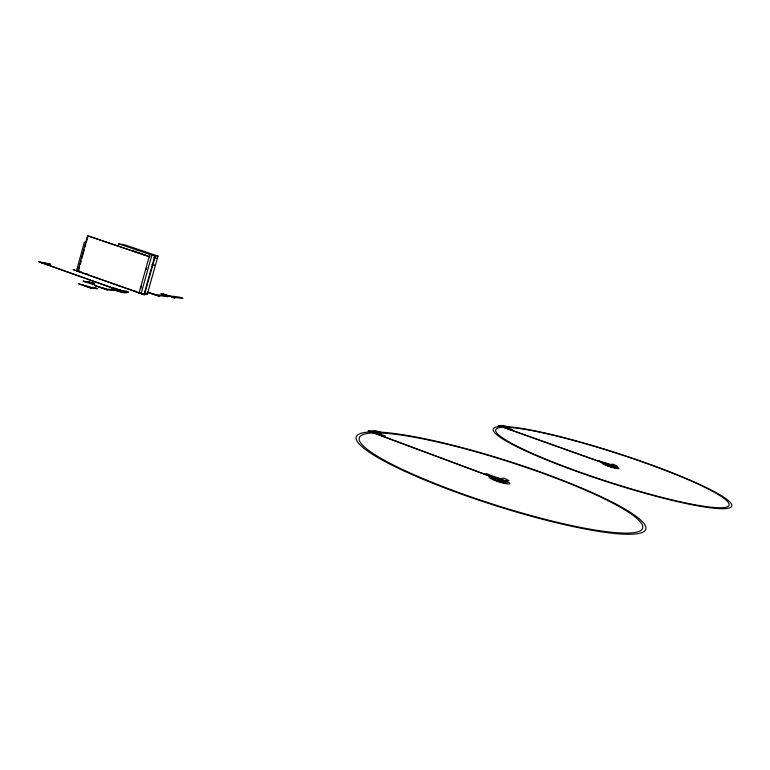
<?xml version="1.0" encoding="UTF-8"?>
<svg xmlns="http://www.w3.org/2000/svg" width="770" height="770" viewBox="0 0 770 770"><rect width="100%" height="100%" fill="white"/><g stroke="black" fill="none" stroke-linecap="round" stroke-linejoin="round"><path stroke-width="1.16" d="M149.765 256.805L87.559 235.745L77.78 271.233L81.466 272.099M78.299 271.3L79.666 266.728M80.195 264.428L81.245 261.011M81.764 258.701L84.296 249.547M84.921 247.257L85.865 243.821M88.175 235.841L86.182 242.675L84.411 242.069L76.538 270.674L78.579 270.934M118.137 246.063L118.744 243.869L124.721 244.822L157.985 256.102L147.243 294.313M118.85 243.878L118.243 246.073L117.627 245.977M139.043 292.956L149.823 254.504L150.323 254.581M140.804 288.519L141.43 286.267M146.165 269.413L146.762 267.151M143.932 294.689L154.751 256.179L155.251 256.256L144.433 294.746L73.083 269.567L141.353 293.659M503.619 481.308L508.989 480.586L504.052 478.18L498.739 478.863L501.79 479.999L498.748 480.422C493.637 477.708 506.968 482.646 498.748 480.422M613.796 466.716L498.498 425.646L503.156 425.464L508.854 427.129L504.687 427.311L500.914 426.464M610.013 465.821C615.663 467.438 606.49 464.002 610.013 465.821L612.034 465.532L609.455 464.618L612.997 464.166L617.376 466.091L613.796 466.562L498.96 425.627M485.976 474.676L487.15 474.532L485.629 473.974L486.707 473.848L499.797 478.728M598.858 461.22L599.647 461.124L598.367 460.672L610.158 464.531M483.522 474.041L484.089 473.974M381.121 435.531L385.077 435.936L376.934 432.904L373.026 432.952A148.697 22.648 17.7 0 0 508.787 509.134A148.697 22.648 17.7 0 0 621.092 507.719A148.697 22.648 17.7 0 0 376.934 432.904M509.567 429.41L512.502 429.756L505.515 427.273L502.82 427.292A122.603 14.861 17.9 0 0 628.599 488.103A122.603 14.861 17.9 0 0 705.368 487.603A122.603 14.861 17.9 0 0 505.515 427.273M370.919 431.941L372.892 431.903A151.988 23.158 17.7 0 1 379.466 432.086L381.862 432.23A151.988 23.158 17.7 0 1 628.176 510.991A151.988 23.158 17.7 0 1 506.14 508.951A151.988 23.158 17.7 0 1 369.051 432.018L372.892 431.903L375.702 432.952L381.853 432.682L379.052 431.643L374.952 430.661L368.07 430.94L503.984 481.442L368.637 430.921M159.015 296.363L159.506 296.421L147.551 292.196M140.169 292.629L139.024 292.504L140.862 293.149L139.014 292.947M169.621 296.161L160.882 293.505L168.447 296.036M88.637 287.287L95.182 287.556L97.607 288.769L90.773 288.057L78.309 283.581L91.322 288.124M104.768 289.106L111.073 289.347L113.508 290.54L106.886 289.857M118.541 290.656C126.328 292.331 110.052 288.509 122.007 291.041L120.139 290.377L126.155 291.05L128.58 292.225L122.17 291.57M156.195 295.362L168.014 296.691L164.174 295.333L154.048 294.631L146.964 292.128M134.875 290.752L133.374 290.8M162.345 293.88L169.891 295.978M82.862 285.054L90.061 286.979M99.041 286.892L106.106 288.788M148.466 292.523L155.232 294.323M109.956 287.21L110.582 287.287M111.737 287.701L113.325 287.653L121.333 290.511M87.761 274.062L85.691 273.6M75.806 270.53L79.397 270.992M46.922 264.611L50.416 265.265L45.324 263.446M40.261 262.387L50.377 264.1L38.5 261.762L122.69 291.628M151.902 264.755L155.405 265.255M149.669 256.795L87.559 235.745M153.856 257.777L157.359 258.306M152.373 255.284L151.873 255.207L141.074 293.678L147.465 294.39L145.405 293.659M152.152 255.207L157.985 256.102M118.744 243.869L155.251 256.256M133.008 250.866L145.386 255.082M141.574 293.736L144.433 294.746M39.183 261.848L122.574 291.551M89.522 282.86L94.893 284.784L83.198 281.233M105.413 289.173L94.546 285.449L107.425 289.915M502.271 426.455L499.653 426.522A125.308 15.188 17.9 0 0 626.674 487.93A125.308 15.188 17.9 0 0 711.624 490.211A125.308 15.188 17.9 0 0 508.662 426.763L506.929 426.628A125.308 15.188 17.9 0 0 502.271 426.455M490.654 476.697L490.567 476.697A10.876 1.646 17.7 0 0 493.58 479.951A10.876 1.646 17.7 0 0 507.642 483.955A10.876 1.646 17.7 0 0 506.294 481.173L505.794 480.952A10.876 1.646 17.7 0 0 491.722 476.794L491.616 476.784A9.529 1.444 17.7 0 0 490.654 476.697M602.92 462.847L602.862 462.837A8.98 1.088 17.8 0 0 606.163 465.388A8.98 1.088 17.8 0 0 617.598 468.651A8.98 1.088 17.8 0 0 615.663 466.505L615.22 466.322A8.98 1.088 17.8 0 0 603.719 462.934L603.632 462.914A7.864 0.953 17.8 0 0 602.92 462.847M493.483 477.708L493.195 477.679A7.95 1.203 17.7 0 0 494.667 479.835A7.95 1.203 17.7 0 0 504.928 482.915A7.95 1.203 17.7 0 0 505.12 481.26L504.793 481.106A7.95 1.203 17.7 0 0 494.456 477.843A7.864 1.194 17.7 0 0 493.483 477.708M494.109 477.978L493.859 477.958A7.142 1.088 17.7 0 0 498.171 481.058A7.142 1.088 17.7 0 0 506.082 482.136A7.142 1.088 17.7 0 0 495.331 478.151L494.994 478.093A7.142 1.088 17.7 0 0 494.109 477.978M605.297 463.656L605.085 463.636A6.564 0.789 17.8 0 0 606.895 465.311A6.564 0.789 17.8 0 0 615.297 467.823A6.564 0.789 17.8 0 0 614.855 466.553L614.566 466.428A6.564 0.789 17.8 0 0 606.038 463.771A6.487 0.789 17.8 0 0 605.297 463.656M605.836 463.877L605.653 463.848A5.9 0.712 17.8 0 0 609.83 466.302A5.9 0.712 17.8 0 0 615.846 467.236A5.9 0.712 17.8 0 0 606.77 464.031L606.51 463.983A5.9 0.712 17.8 0 0 605.836 463.877M174.751 298.115L171.489 297.076L182.933 298.356L179.141 297.018L168.717 295.844L174.751 298.115M89.503 281.974L83.093 281.214L94.537 283.447L89.503 281.974M114.316 288.769L114.239 288.75A7.498 0.799 15.6 0 0 113.893 289.789A7.498 0.799 15.6 0 0 123.749 292.619A7.498 0.799 15.6 0 0 125.279 291.926L125.01 291.811A7.498 0.799 15.6 0 0 115.288 288.942L115.192 288.923A6.564 0.703 15.6 0 0 114.316 288.769M116.087 289.376L115.837 289.328A5.477 0.587 15.6 0 0 115.086 289.934A5.477 0.587 15.6 0 0 122.112 292.032A5.477 0.587 15.6 0 0 124.009 291.763L123.855 291.686A5.477 0.587 15.6 0 0 116.087 289.376M116.443 289.52L116.212 289.472A4.918 0.52 15.6 0 0 117.319 290.685A4.918 0.52 15.6 0 0 124.066 292.061A4.918 0.52 15.6 0 0 117.473 289.732L117.204 289.674A4.918 0.52 15.6 0 0 116.443 289.52"/></g></svg>
